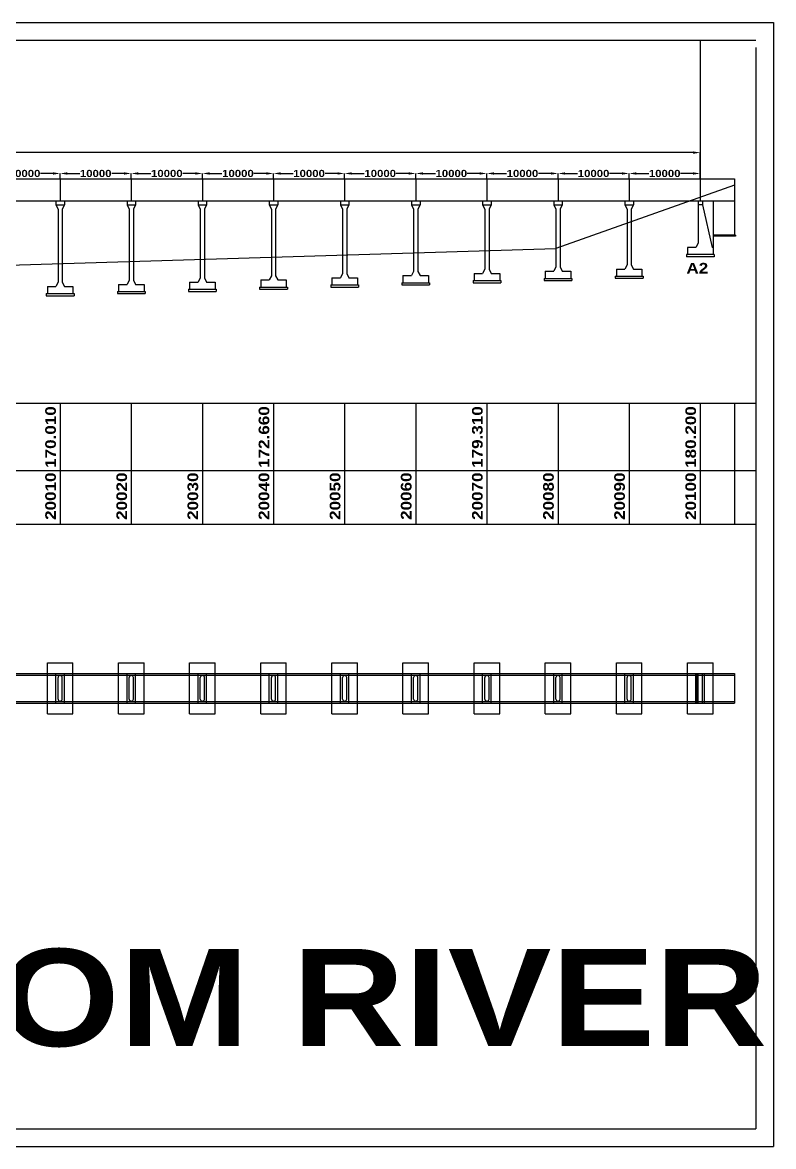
# Model space of a CAD drawing. Header units: millimetres. Extents: x -78649 to 789451, y -132618 to 25389.
# Drawn here: x 683854 to 789451, y -132618 to 25389 of the extents above; entities that cross this region are included whole.
import ezdxf

# ---------------------------------------------------------------- set-up
doc = ezdxf.new("R2010")
doc.units = ezdxf.units.MM
doc.styles.get("Standard").update_dxf_attribs({"font": 'ARIBLK.TTF'})
doc.dimstyles.new('ISO-25', dxfattribs={"dimtxt": 1000, "dimasz": 1000, "dimexe": 1.25, "dimexo": 0.625, "dimtad": 0, "dimtxsty": 'Standard', "dimcen": 75, "dimadec": 0, "dimazin": 0, "dimtfac": 1, "dimtmove": 0, "dimatfit": 2, "dimfxl": 0, "dimarcsym": 0})

# ---------------------------------------------------------------- blocks, each defined once
blk = doc.blocks.new('*D43')
at = {"color": 0, "lineweight": -2}
for p, q in [((679151, 3390), (679151, 4165)), ((680151, 4164), (681906, 4164)), ((688151, 4164), (686395, 4164)), ((689151, 3390), (689151, 4165))]:
    blk.add_line(p, q, dxfattribs=at)
at = {"color": 0}
for points in [[(680151, 4331), (680151, 3998), (679151, 4164)], [(688151, 4331), (688151, 3998), (689151, 4164)]]:
    blk.add_solid(points, dxfattribs=at)
at = {"layer": 'Defpoints', "color": 0}
for p in [(679151, 3389), (689151, 4164), (689151, 3389)]:
    blk.add_point(p, dxfattribs=at)
at = {"color": 0, "insert": (684151, 4164), "char_height": 1000, "attachment_point": 5}
blk.add_mtext('10000', dxfattribs=at)
blk = doc.blocks.new('*D44')
at = {"color": 0, "lineweight": -2}
for p, q in [((689151, 3390), (689151, 4165)), ((690151, 4164), (691906, 4164)), ((698151, 4164), (696395, 4164)), ((699151, 3390), (699151, 4165))]:
    blk.add_line(p, q, dxfattribs=at)
at = {"color": 0}
for points in [[(690151, 4331), (690151, 3998), (689151, 4164)], [(698151, 4331), (698151, 3998), (699151, 4164)]]:
    blk.add_solid(points, dxfattribs=at)
at = {"layer": 'Defpoints', "color": 0}
for p in [(689151, 3389), (699151, 4164), (699151, 3389)]:
    blk.add_point(p, dxfattribs=at)
at = {"color": 0, "insert": (694151, 4164), "char_height": 1000, "attachment_point": 5}
blk.add_mtext('10000', dxfattribs=at)
blk = doc.blocks.new('*D45')
at = {"color": 0, "lineweight": -2}
for p, q in [((699151, 3390), (699151, 4165)), ((700151, 4164), (701906, 4164)), ((708151, 4164), (706395, 4164)), ((709151, 3390), (709151, 4165))]:
    blk.add_line(p, q, dxfattribs=at)
at = {"color": 0}
for points in [[(700151, 4331), (700151, 3998), (699151, 4164)], [(708151, 4331), (708151, 3998), (709151, 4164)]]:
    blk.add_solid(points, dxfattribs=at)
at = {"layer": 'Defpoints', "color": 0}
for p in [(699151, 3389), (709151, 4164), (709151, 3389)]:
    blk.add_point(p, dxfattribs=at)
at = {"color": 0, "insert": (704151, 4164), "char_height": 1000, "attachment_point": 5}
blk.add_mtext('10000', dxfattribs=at)
blk = doc.blocks.new('*D46')
at = {"color": 0, "lineweight": -2}
for p, q in [((709151, 3390), (709151, 4165)), ((710151, 4164), (711906, 4164)), ((718151, 4164), (716395, 4164)), ((719151, 3390), (719151, 4165))]:
    blk.add_line(p, q, dxfattribs=at)
at = {"color": 0}
for points in [[(710151, 4331), (710151, 3998), (709151, 4164)], [(718151, 4331), (718151, 3998), (719151, 4164)]]:
    blk.add_solid(points, dxfattribs=at)
at = {"layer": 'Defpoints', "color": 0}
for p in [(709151, 3389), (719151, 4164), (719151, 3389)]:
    blk.add_point(p, dxfattribs=at)
at = {"color": 0, "insert": (714151, 4164), "char_height": 1000, "attachment_point": 5}
blk.add_mtext('10000', dxfattribs=at)
blk = doc.blocks.new('*D47')
at = {"color": 0, "lineweight": -2}
for p, q in [((719151, 3390), (719151, 4165)), ((720151, 4164), (721906, 4164)), ((728151, 4164), (726395, 4164)), ((729151, 3390), (729151, 4165))]:
    blk.add_line(p, q, dxfattribs=at)
at = {"color": 0}
for points in [[(720151, 4331), (720151, 3998), (719151, 4164)], [(728151, 4331), (728151, 3998), (729151, 4164)]]:
    blk.add_solid(points, dxfattribs=at)
at = {"layer": 'Defpoints', "color": 0}
for p in [(719151, 3389), (729151, 4164), (729151, 3389)]:
    blk.add_point(p, dxfattribs=at)
at = {"color": 0, "insert": (724151, 4164), "char_height": 1000, "attachment_point": 5}
blk.add_mtext('10000', dxfattribs=at)
blk = doc.blocks.new('*D48')
at = {"color": 0, "lineweight": -2}
for p, q in [((729151, 3390), (729151, 4165)), ((730151, 4164), (731906, 4164)), ((738151, 4164), (736395, 4164)), ((739151, 3390), (739151, 4165))]:
    blk.add_line(p, q, dxfattribs=at)
at = {"color": 0}
for points in [[(730151, 4331), (730151, 3998), (729151, 4164)], [(738151, 4331), (738151, 3998), (739151, 4164)]]:
    blk.add_solid(points, dxfattribs=at)
at = {"layer": 'Defpoints', "color": 0}
for p in [(729151, 3389), (739151, 4164), (739151, 3389)]:
    blk.add_point(p, dxfattribs=at)
at = {"color": 0, "insert": (734151, 4164), "char_height": 1000, "attachment_point": 5}
blk.add_mtext('10000', dxfattribs=at)
blk = doc.blocks.new('*D49')
at = {"color": 0, "lineweight": -2}
for p, q in [((739151, 3390), (739151, 4165)), ((740151, 4164), (741906, 4164)), ((748151, 4164), (746395, 4164)), ((749151, 3390), (749151, 4165))]:
    blk.add_line(p, q, dxfattribs=at)
at = {"color": 0}
for points in [[(740151, 4331), (740151, 3998), (739151, 4164)], [(748151, 4331), (748151, 3998), (749151, 4164)]]:
    blk.add_solid(points, dxfattribs=at)
at = {"layer": 'Defpoints', "color": 0}
for p in [(739151, 3389), (749151, 4164), (749151, 3389)]:
    blk.add_point(p, dxfattribs=at)
at = {"color": 0, "insert": (744151, 4164), "char_height": 1000, "attachment_point": 5}
blk.add_mtext('10000', dxfattribs=at)
blk = doc.blocks.new('*D50')
at = {"color": 0, "lineweight": -2}
for p, q in [((749151, 3390), (749151, 4165)), ((750151, 4164), (751906, 4164)), ((758151, 4164), (756395, 4164)), ((759151, 3390), (759151, 4165))]:
    blk.add_line(p, q, dxfattribs=at)
at = {"color": 0}
for points in [[(750151, 4331), (750151, 3998), (749151, 4164)], [(758151, 4331), (758151, 3998), (759151, 4164)]]:
    blk.add_solid(points, dxfattribs=at)
at = {"layer": 'Defpoints', "color": 0}
for p in [(749151, 3389), (759151, 4164), (759151, 3389)]:
    blk.add_point(p, dxfattribs=at)
at = {"color": 0, "insert": (754151, 4164), "char_height": 1000, "attachment_point": 5}
blk.add_mtext('10000', dxfattribs=at)
blk = doc.blocks.new('*D51')
at = {"color": 0, "lineweight": -2}
for p, q in [((759151, 3390), (759151, 4165)), ((760151, 4164), (761906, 4164)), ((768151, 4164), (766395, 4164)), ((769151, 3390), (769151, 4165))]:
    blk.add_line(p, q, dxfattribs=at)
at = {"color": 0}
for points in [[(760151, 4331), (760151, 3998), (759151, 4164)], [(768151, 4331), (768151, 3998), (769151, 4164)]]:
    blk.add_solid(points, dxfattribs=at)
at = {"layer": 'Defpoints', "color": 0}
for p in [(759151, 3389), (769151, 4164), (769151, 3389)]:
    blk.add_point(p, dxfattribs=at)
at = {"color": 0, "insert": (764151, 4164), "char_height": 1000, "attachment_point": 5}
blk.add_mtext('10000', dxfattribs=at)
blk = doc.blocks.new('*D52')
at = {"color": 0, "lineweight": -2}
for p, q in [((769151, 3390), (769151, 4165)), ((770151, 4164), (771906, 4164)), ((778151, 4164), (776395, 4164)), ((779151, 3390), (779151, 4165))]:
    blk.add_line(p, q, dxfattribs=at)
at = {"color": 0}
for points in [[(770151, 4331), (770151, 3998), (769151, 4164)], [(778151, 4331), (778151, 3998), (779151, 4164)]]:
    blk.add_solid(points, dxfattribs=at)
at = {"layer": 'Defpoints', "color": 0}
for p in [(769151, 3389), (779151, 4164), (779151, 3389)]:
    blk.add_point(p, dxfattribs=at)
at = {"color": 0, "insert": (774151, 4164), "char_height": 1000, "attachment_point": 5}
blk.add_mtext('10000', dxfattribs=at)
blk = doc.blocks.new('*D85')
at = {"color": 0, "lineweight": -2}
for p, q in [((-40849, 3390), (-40849, 7097)), ((-39849, 7096), (356463, 7096)), ((778151, 7096), (381839, 7096)), ((779151, 4166), (779151, 7097))]:
    blk.add_line(p, q, dxfattribs=at)
at = {"color": 0}
for points in [[(-39849, 7263), (-39849, 6929), (-40849, 7096)], [(778151, 7263), (778151, 6929), (779151, 7096)]]:
    blk.add_solid(points, dxfattribs=at)
at = {"layer": 'Defpoints', "color": 0}
for p in [(779151, 7096), (-40849, 3390), (779151, 4165)]:
    blk.add_point(p, dxfattribs=at)
at = {"color": 0, "insert": (369151, 7096), "char_height": 1000, "attachment_point": 5}
blk.add_mtext('82 SPANS OF 10 M EACH = 820 M', dxfattribs=at)

msp = doc.modelspace()

# ---------------------------------------------------------------- linework, layer by layer
for p, q in [((-78649.128, 25389.045), (789450.872, 25389.045)), ((789450.872, 25389.045), (789450.872, -132617.936)), ((-76149.128, 22889.045), (786950.872, 22889.045)), ((779150.872, 22889.045), (779150.872, 339.045)), ((786950.872, 21889.045), (786950.872, -130117.936)), ((399150.872, 3389.045), (783950.872, 3389.045)), ((686600.872, 3389.045), (691700.872, 3389.045)), ((689150.872, 3389.045), (689150.872, 339.045)), ((696600.872, 3389.045), (701700.872, 3389.045)), ((699150.872, 3389.045), (699150.872, 339.045)), ((706600.872, 3389.045), (711700.872, 3389.045)), ((709150.872, 3389.045), (709150.872, 339.045)), ((716600.872, 3389.045), (721700.872, 3389.045)), ((719150.872, 3389.045), (719150.872, 339.045)), ((726600.872, 3389.045), (731700.872, 3389.045)), ((729150.872, 3389.045), (729150.872, 339.045)), ((736600.872, 3389.045), (741700.872, 3389.045)), ((739150.872, 3389.045), (739150.872, 339.045)), ((746600.872, 3389.045), (751700.872, 3389.045)), ((749150.872, 3389.045), (749150.872, 339.045)), ((756600.872, 3389.045), (761700.872, 3389.045)), ((759150.872, 3389.045), (759150.872, 339.045)), ((766600.872, 3389.045), (771700.872, 3389.045)), ((769150.872, 3389.045), (769150.872, 339.045)), ((776600.872, 3389.045), (781700.872, 3389.045)), ((783950.872, 3389.045), (783950.872, -4510.955)), ((783950.872, 2542.727), (758850.872, -6380.955)), ((399150.872, 339.045), (783950.872, 339.045)), ((686600.872, 339.045), (691700.872, 339.045)), ((688550.872, 339.045), (688550.872, -260.955)), ((689750.872, 339.045), (689750.872, -260.955)), ((696600.872, 339.045), (701700.872, 339.045)), ((698550.872, 339.045), (698550.872, -260.955)), ((699750.872, 339.045), (699750.872, -260.955)), ((706600.872, 339.045), (711700.872, 339.045)), ((708550.872, 339.045), (708550.872, -260.955)), ((709750.872, 339.045), (709750.872, -260.955)), ((716600.872, 339.045), (721700.872, 339.045)), ((718550.872, 339.045), (718550.872, -260.955)), ((719750.872, 339.045), (719750.872, -260.955)), ((726600.872, 339.045), (731700.872, 339.045)), ((728550.872, 339.045), (728550.872, -260.955)), ((729750.872, 339.045), (729750.872, -260.955)), ((736600.872, 339.045), (741700.872, 339.045)), ((738550.872, 339.045), (738550.872, -260.955)), ((739750.872, 339.045), (739750.872, -260.955)), ((746600.872, 339.045), (751700.872, 339.045)), ((748550.872, 339.045), (748550.872, -260.955)), ((749750.872, 339.045), (749750.872, -260.955)), ((756600.872, 339.045), (761700.872, 339.045)), ((758550.872, 339.045), (758550.872, -260.955)), ((759750.872, 339.045), (759750.872, -260.955)), ((766600.872, 339.045), (771700.872, 339.045)), ((768550.872, 339.045), (768550.872, -260.955)), ((769750.872, 339.045), (769750.872, -260.955)), ((776600.872, 339.045), (781700.872, 339.045)), ((778850.872, 339.045), (778850.872, -5632.633)), ((779450.872, 339.045), (779450.872, -260.955)), ((780950.872, 339.045), (780950.872, -7232.633)), ((688550.872, -260.955), (689750.872, -260.955)), ((688550.872, -260.955), (688850.872, -860.955)), ((688850.872, -860.955), (688850.872, -11131.727)), ((689750.872, -260.955), (689450.872, -860.955)), ((689450.872, -860.955), (689450.872, -11131.727)), ((698550.872, -260.955), (699750.872, -260.955)), ((698550.872, -260.955), (698850.872, -860.955)), ((698850.872, -860.955), (698850.872, -10824.649)), ((699750.872, -260.955), (699450.872, -860.955)), ((699450.872, -860.955), (699450.872, -10824.649)), ((708550.872, -260.955), (709750.872, -260.955)), ((708550.872, -260.955), (708850.872, -860.955)), ((708850.872, -860.955), (708850.872, -10517.571)), ((709750.872, -260.955), (709450.872, -860.955)), ((709450.872, -860.955), (709450.872, -10517.571)), ((718550.872, -260.955), (719750.872, -260.955)), ((718550.872, -260.955), (718850.872, -860.955)), ((718850.872, -860.955), (718850.872, -10210.493)), ((719750.872, -260.955), (719450.872, -860.955)), ((719450.872, -860.955), (719450.872, -10210.493)), ((728550.872, -260.955), (729750.872, -260.955)), ((728550.872, -260.955), (728850.872, -860.955)), ((728850.872, -860.955), (728850.872, -9903.415)), ((729750.872, -260.955), (729450.872, -860.955)), ((729450.872, -860.955), (729450.872, -9903.415)), ((738550.872, -260.955), (739750.872, -260.955)), ((738550.872, -260.955), (738850.872, -860.955)), ((738850.872, -860.955), (738850.872, -9596.337)), ((739750.872, -260.955), (739450.872, -860.955)), ((739450.872, -860.955), (739450.872, -9596.337)), ((748550.872, -260.955), (749750.872, -260.955)), ((748550.872, -260.955), (748850.872, -860.955)), ((748850.872, -860.955), (748850.872, -9289.259)), ((749750.872, -260.955), (749450.872, -860.955)), ((749450.872, -860.955), (749450.872, -9289.259)), ((758550.872, -260.955), (759750.872, -260.955)), ((758550.872, -260.955), (758850.872, -860.955)), ((758850.872, -860.955), (758850.872, -8982.181)), ((759750.872, -260.955), (759450.872, -860.955)), ((759450.872, -860.955), (759450.872, -8982.181)), ((768550.872, -260.955), (769750.872, -260.955)), ((768550.872, -260.955), (768850.872, -860.955)), ((768850.872, -860.955), (768850.872, -8675.102)), ((769750.872, -260.955), (769450.872, -860.955)), ((769450.872, -860.955), (769450.872, -8675.102)), ((779450.872, -260.955), (778850.872, -260.955)), ((779450.872, -260.955), (780800.872, -6232.633)), ((784100.872, -4510.955), (780950.872, -4510.955)), ((784100.872, -4660.955), (780950.872, -4660.955)), ((784100.872, -4510.955), (784100.872, -4660.955)), ((777350.872, -6232.633), (777350.872, -7232.633)), ((778550.872, -6232.633), (777350.872, -6232.633)), ((778850.872, -5632.633), (778550.872, -6232.633)), ((780950.872, -6232.633), (780800.872, -6232.633)), ((621100.872, -10610.955), (758850.872, -6380.955)), ((781100.872, -7232.633), (777200.872, -7232.633)), ((777200.872, -7232.633), (777200.872, -7532.633)), ((781100.872, -7532.633), (777200.872, -7532.633)), ((781100.872, -7232.633), (781100.872, -7532.633)), ((748850.872, -9289.259), (748550.872, -9889.259)), ((749450.872, -9289.259), (749750.872, -9889.259)), ((758850.872, -8982.181), (758550.872, -9582.181)), ((759450.872, -8982.181), (759750.872, -9582.181)), ((767350.872, -9275.102), (767350.872, -10275.102)), ((767350.872, -9275.102), (768550.872, -9275.102)), ((768850.872, -8675.102), (768550.872, -9275.102)), ((769450.872, -8675.102), (769750.872, -9275.102)), ((769750.872, -9275.102), (770950.872, -9275.102)), ((770950.872, -9275.102), (770950.872, -10275.102)), ((698850.872, -10824.649), (698550.872, -11424.649)), ((698850.872, -10824.649), (698550.872, -11424.649)), ((699450.872, -10824.649), (699750.872, -11424.649)), ((699450.872, -10824.649), (699750.872, -11424.649)), ((708850.872, -10517.571), (708550.872, -11117.571)), ((709450.872, -10517.571), (709750.872, -11117.571)), ((717350.872, -10810.493), (717350.872, -11810.493)), ((717350.872, -10810.493), (718550.872, -10810.493)), ((718850.872, -10210.493), (718550.872, -10810.493)), ((719450.872, -10210.493), (719750.872, -10810.493)), ((719750.872, -10810.493), (720950.872, -10810.493)), ((720950.872, -10810.493), (720950.872, -11810.493)), ((727350.872, -10503.415), (727350.872, -11503.415)), ((727350.872, -10503.415), (728550.872, -10503.415)), ((728850.872, -9903.415), (728550.872, -10503.415)), ((729450.872, -9903.415), (729750.872, -10503.415)), ((729750.872, -10503.415), (730950.872, -10503.415)), ((730950.872, -10503.415), (730950.872, -11503.415)), ((737350.872, -10196.337), (737350.872, -11196.337)), ((737350.872, -10196.337), (738550.872, -10196.337)), ((738850.872, -9596.337), (738550.872, -10196.337)), ((739450.872, -9596.337), (739750.872, -10196.337)), ((739750.872, -10196.337), (740950.872, -10196.337)), ((740950.872, -10196.337), (740950.872, -11196.337)), ((747200.872, -10889.259), (747200.872, -11189.259)), ((747200.872, -10889.259), (751100.872, -10889.259)), ((747350.872, -9889.259), (747350.872, -10889.259)), ((747350.872, -9889.259), (748550.872, -9889.259)), ((749750.872, -9889.259), (750950.872, -9889.259)), ((750950.872, -9889.259), (750950.872, -10889.259)), ((751100.872, -10889.259), (751100.872, -11189.259)), ((757200.872, -10582.181), (761100.872, -10582.181)), ((757200.872, -10582.181), (757200.872, -10882.181)), ((757200.872, -10882.181), (761100.872, -10882.181)), ((757350.872, -9582.181), (757350.872, -10582.181)), ((757350.872, -9582.181), (758550.872, -9582.181)), ((759750.872, -9582.181), (760950.872, -9582.181)), ((760950.872, -9582.181), (760950.872, -10582.181)), ((761100.872, -10582.181), (761100.872, -10882.181)), ((767200.872, -10275.102), (771100.872, -10275.102)), ((767200.872, -10275.102), (767200.872, -10575.102)), ((767200.872, -10575.102), (771100.872, -10575.102)), ((771100.872, -10275.102), (771100.872, -10575.102)), ((687350.872, -11731.727), (688550.872, -11731.727)), ((687350.872, -11731.727), (687350.872, -12731.727)), ((688850.872, -11131.727), (688550.872, -11731.727)), ((689450.872, -11131.727), (689750.872, -11731.727)), ((689750.872, -11731.727), (690950.872, -11731.727)), ((690950.872, -11731.727), (690950.872, -12731.727)), ((697200.872, -12424.649), (701100.872, -12424.649)), ((697200.872, -12424.649), (697200.872, -12724.649)), ((697200.872, -12424.649), (701100.872, -12424.649)), ((697200.872, -12424.649), (697200.872, -12724.649)), ((697350.872, -11424.649), (697350.872, -12424.649)), ((697350.872, -11424.649), (698550.872, -11424.649)), ((697350.872, -11424.649), (697350.872, -12424.649)), ((697350.872, -11424.649), (698550.872, -11424.649)), ((699750.872, -11424.649), (700950.872, -11424.649)), ((699750.872, -11424.649), (700950.872, -11424.649)), ((700950.872, -11424.649), (700950.872, -12424.649)), ((700950.872, -11424.649), (700950.872, -12424.649)), ((701100.872, -12424.649), (701100.872, -12724.649)), ((701100.872, -12424.649), (701100.872, -12724.649)), ((707200.872, -12117.571), (707200.872, -12417.571)), ((707200.872, -12117.571), (711100.872, -12117.571)), ((707200.872, -12417.571), (711100.872, -12417.571)), ((707350.872, -11117.571), (707350.872, -12117.571)), ((707350.872, -11117.571), (708550.872, -11117.571)), ((709750.872, -11117.571), (710950.872, -11117.571)), ((710950.872, -11117.571), (710950.872, -12117.571)), ((711100.872, -12117.571), (711100.872, -12417.571)), ((717200.872, -11810.493), (717200.872, -12110.493)), ((717200.872, -11810.493), (721100.872, -11810.493)), ((717200.872, -12110.493), (721100.872, -12110.493)), ((721100.872, -11810.493), (721100.872, -12110.493)), ((727200.872, -11503.415), (731100.872, -11503.415)), ((727200.872, -11503.415), (727200.872, -11803.415)), ((727200.872, -11803.415), (731100.872, -11803.415)), ((731100.872, -11503.415), (731100.872, -11803.415)), ((737200.872, -11196.337), (741100.872, -11196.337)), ((737200.872, -11196.337), (737200.872, -11496.337)), ((737200.872, -11496.337), (741100.872, -11496.337)), ((741100.872, -11196.337), (741100.872, -11496.337)), ((747200.872, -11189.259), (751100.872, -11189.259)), ((687200.872, -12731.727), (691100.872, -12731.727)), ((687200.872, -12731.727), (687200.872, -13031.727)), ((687200.872, -13031.727), (691100.872, -13031.727)), ((691100.872, -12731.727), (691100.872, -13031.727)), ((697200.872, -12724.649), (701100.872, -12724.649)), ((697200.872, -12724.649), (701100.872, -12724.649)), ((-76149.128, -28110.955), (786950.872, -28110.955)), ((689150.872, -28110.955), (689150.872, -45110.955)), ((699150.872, -28110.955), (699150.872, -45110.955)), ((709150.872, -28110.955), (709150.872, -45110.955)), ((719150.872, -28110.955), (719150.872, -45110.955)), ((729150.872, -28110.955), (729150.872, -45110.955)), ((739150.872, -28110.955), (739150.872, -45110.955)), ((749150.872, -28110.955), (749150.872, -45110.955)), ((759150.872, -28110.955), (759150.872, -45110.955)), ((769150.872, -28110.955), (769150.872, -45110.955)), ((779150.872, -28110.955), (779150.872, -45110.955)), ((783950.872, -28110.955), (783950.872, -45110.955)), ((-76149.128, -37610.955), (786950.872, -37610.955)), ((-76149.128, -45110.955), (786950.872, -45110.955)), ((687350.872, -71810.955), (687350.872, -64610.955)), ((687350.872, -64610.955), (690950.872, -64610.955)), ((690950.872, -71810.955), (690950.872, -64610.955)), ((697350.872, -71810.955), (697350.872, -64610.955)), ((697350.872, -64610.955), (700950.872, -64610.955)), ((700950.872, -71810.955), (700950.872, -64610.955)), ((707350.872, -71810.955), (707350.872, -64610.955)), ((707350.872, -64610.955), (710950.872, -64610.955)), ((710950.872, -71810.955), (710950.872, -64610.955)), ((717350.872, -71810.955), (717350.872, -64610.955)), ((717350.872, -64610.955), (720950.872, -64610.955)), ((720950.872, -71810.955), (720950.872, -64610.955)), ((727350.872, -71810.955), (727350.872, -64610.955)), ((727350.872, -64610.955), (730950.872, -64610.955)), ((730950.872, -71810.955), (730950.872, -64610.955)), ((737350.872, -71810.955), (737350.872, -64610.955)), ((737350.872, -64610.955), (740950.872, -64610.955)), ((740950.872, -71810.955), (740950.872, -64610.955)), ((747350.872, -71810.955), (747350.872, -64610.955)), ((747350.872, -64610.955), (750950.872, -64610.955)), ((750950.872, -71810.955), (750950.872, -64610.955)), ((757350.872, -71810.955), (757350.872, -64610.955)), ((757350.872, -64610.955), (760950.872, -64610.955)), ((760950.872, -71810.955), (760950.872, -64610.955)), ((767350.872, -71810.955), (767350.872, -64610.955)), ((767350.872, -64610.955), (770950.872, -64610.955)), ((770950.872, -71810.955), (770950.872, -64610.955)), ((777350.872, -71810.955), (777350.872, -64610.955)), ((777350.872, -64610.955), (780950.872, -64610.955)), ((780950.872, -71810.955), (780950.872, -64610.955)), ((677350.872, -66110.955), (690950.872, -66110.955)), ((677350.872, -66360.955), (690950.872, -66360.955)), ((687350.872, -66110.955), (700950.872, -66110.955)), ((687350.872, -66360.955), (700950.872, -66360.955)), ((688550.872, -70310.955), (688550.872, -66110.955)), ((688550.872, -66110.955), (689750.872, -66110.955)), ((689750.872, -70310.955), (689750.872, -66110.955)), ((697350.872, -66110.955), (710950.872, -66110.955)), ((697350.872, -66360.955), (710950.872, -66360.955)), ((698550.872, -70310.955), (698550.872, -66110.955)), ((698550.872, -66110.955), (699750.872, -66110.955)), ((699750.872, -70310.955), (699750.872, -66110.955)), ((707350.872, -66110.955), (720950.872, -66110.955)), ((707350.872, -66360.955), (720950.872, -66360.955)), ((708550.872, -70310.955), (708550.872, -66110.955)), ((708550.872, -66110.955), (709750.872, -66110.955)), ((709750.872, -70310.955), (709750.872, -66110.955)), ((717350.872, -66110.955), (730950.872, -66110.955)), ((717350.872, -66360.955), (730950.872, -66360.955)), ((718550.872, -70310.955), (718550.872, -66110.955)), ((718550.872, -66110.955), (719750.872, -66110.955)), ((719750.872, -70310.955), (719750.872, -66110.955)), ((727350.872, -66110.955), (740950.872, -66110.955)), ((727350.872, -66360.955), (740950.872, -66360.955)), ((728550.872, -70310.955), (728550.872, -66110.955)), ((728550.872, -66110.955), (729750.872, -66110.955)), ((729750.872, -70310.955), (729750.872, -66110.955)), ((737350.872, -66110.955), (750950.872, -66110.955)), ((737350.872, -66360.955), (750950.872, -66360.955)), ((738550.872, -70310.955), (738550.872, -66110.955)), ((738550.872, -66110.955), (739750.872, -66110.955)), ((739750.872, -70310.955), (739750.872, -66110.955)), ((747350.872, -66110.955), (760950.872, -66110.955)), ((747350.872, -66360.955), (760950.872, -66360.955)), ((748550.872, -70310.955), (748550.872, -66110.955)), ((748550.872, -66110.955), (749750.872, -66110.955)), ((749750.872, -70310.955), (749750.872, -66110.955)), ((757350.872, -66110.955), (770950.872, -66110.955)), ((757350.872, -66360.955), (770950.872, -66360.955)), ((758550.872, -70310.955), (758550.872, -66110.955)), ((758550.872, -66110.955), (759750.872, -66110.955)), ((759750.872, -70310.955), (759750.872, -66110.955)), ((767350.872, -66110.955), (780950.872, -66110.955)), ((767350.872, -66360.955), (780950.872, -66360.955)), ((768550.872, -70310.955), (768550.872, -66110.955)), ((768550.872, -66110.955), (769750.872, -66110.955)), ((769750.872, -70310.955), (769750.872, -66110.955)), ((777350.872, -66110.955), (783950.872, -66110.955)), ((777350.872, -66360.955), (783950.872, -66360.955)), ((778550.872, -70310.955), (778550.872, -66110.955)), ((778550.872, -66110.955), (779750.872, -66110.955)), ((778650.872, -70310.955), (778650.872, -66110.955)), ((778750.872, -70310.955), (778750.872, -66110.955)), ((778850.872, -70310.955), (778850.872, -66110.955)), ((779450.872, -70310.955), (779450.872, -66110.955)), ((779750.872, -70310.955), (779750.872, -66110.955)), ((783950.872, -66110.955), (783950.872, -70310.955)), ((688850.872, -69710.955), (688850.872, -66710.955)), ((689450.872, -69710.955), (689450.872, -66710.955)), ((698850.872, -69710.955), (698850.872, -66710.955)), ((699450.872, -69710.955), (699450.872, -66710.955)), ((708850.872, -69710.955), (708850.872, -66710.955)), ((709450.872, -69710.955), (709450.872, -66710.955)), ((718850.872, -69710.955), (718850.872, -66710.955)), ((719450.872, -69710.955), (719450.872, -66710.955)), ((728850.872, -69710.955), (728850.872, -66710.955)), ((729450.872, -69710.955), (729450.872, -66710.955)), ((738850.872, -69710.955), (738850.872, -66710.955)), ((739450.872, -69710.955), (739450.872, -66710.955)), ((748850.872, -69710.955), (748850.872, -66710.955)), ((749450.872, -69710.955), (749450.872, -66710.955)), ((758850.872, -69710.955), (758850.872, -66710.955)), ((759450.872, -69710.955), (759450.872, -66710.955)), ((768850.872, -69710.955), (768850.872, -66710.955)), ((769450.872, -69710.955), (769450.872, -66710.955)), ((778850.872, -69710.955), (778850.872, -66710.955)), ((779450.872, -69710.955), (779450.872, -66710.955)), ((677350.872, -70060.955), (690950.872, -70060.955)), ((677350.872, -70310.955), (690950.872, -70310.955)), ((687350.872, -70060.955), (700950.872, -70060.955)), ((687350.872, -70310.955), (700950.872, -70310.955)), ((688550.872, -70310.955), (689750.872, -70310.955)), ((697350.872, -70060.955), (710950.872, -70060.955)), ((697350.872, -70310.955), (710950.872, -70310.955)), ((698550.872, -70310.955), (699750.872, -70310.955)), ((707350.872, -70060.955), (720950.872, -70060.955)), ((707350.872, -70310.955), (720950.872, -70310.955)), ((708550.872, -70310.955), (709750.872, -70310.955)), ((717350.872, -70060.955), (730950.872, -70060.955)), ((717350.872, -70310.955), (730950.872, -70310.955)), ((718550.872, -70310.955), (719750.872, -70310.955)), ((727350.872, -70060.955), (740950.872, -70060.955)), ((727350.872, -70310.955), (740950.872, -70310.955)), ((728550.872, -70310.955), (729750.872, -70310.955)), ((737350.872, -70060.955), (750950.872, -70060.955)), ((737350.872, -70310.955), (750950.872, -70310.955)), ((738550.872, -70310.955), (739750.872, -70310.955)), ((747350.872, -70060.955), (760950.872, -70060.955)), ((747350.872, -70310.955), (760950.872, -70310.955)), ((748550.872, -70310.955), (749750.872, -70310.955)), ((757350.872, -70060.955), (770950.872, -70060.955)), ((757350.872, -70310.955), (770950.872, -70310.955)), ((758550.872, -70310.955), (759750.872, -70310.955)), ((767350.872, -70060.955), (780950.872, -70060.955)), ((767350.872, -70310.955), (780950.872, -70310.955)), ((768550.872, -70310.955), (769750.872, -70310.955)), ((777350.872, -70060.955), (783950.872, -70060.955)), ((777350.872, -70310.955), (783950.872, -70310.955)), ((778550.872, -70310.955), (779750.872, -70310.955)), ((687350.872, -71810.955), (690950.872, -71810.955)), ((697350.872, -71810.955), (700950.872, -71810.955)), ((707350.872, -71810.955), (710950.872, -71810.955)), ((717350.872, -71810.955), (720950.872, -71810.955)), ((727350.872, -71810.955), (730950.872, -71810.955)), ((737350.872, -71810.955), (740950.872, -71810.955)), ((747350.872, -71810.955), (750950.872, -71810.955)), ((757350.872, -71810.955), (760950.872, -71810.955)), ((767350.872, -71810.955), (770950.872, -71810.955)), ((777350.872, -71810.955), (780950.872, -71810.955)), ((-76149.128, -130117.936), (786950.872, -130117.936)), ((-78649.128, -132617.936), (789450.872, -132617.936))]:
    msp.add_line(p, q)
for centre, start, end in [((689150.872, -66710.955), 0, 180), ((699150.872, -66710.955), 0, 180), ((709150.872, -66710.955), 0, 180), ((719150.872, -66710.955), 0, 180), ((729150.872, -66710.955), 0, 180), ((739150.872, -66710.955), 0, 180), ((749150.872, -66710.955), 0, 180), ((759150.872, -66710.955), 0, 180), ((769150.872, -66710.955), 0, 180), ((689150.872, -69710.955), 180, 0), ((699150.872, -69710.955), 180, 0), ((709150.872, -69710.955), 180, 0), ((719150.872, -69710.955), 180, 0), ((729150.872, -69710.955), 180, 0), ((739150.872, -69710.955), 180, 0), ((749150.872, -69710.955), 180, 0), ((759150.872, -69710.955), 180, 0), ((769150.872, -69710.955), 180, 0)]:
    msp.add_arc(centre, 300, start, end)

# ---------------------------------------------------------------- texts
at = {"attachment_point": 1}
for s, insert, char_height, width in [('A2', (777200.872, -8402.076), 1500, 4647.0291), ('GENERAL ARRANGEMENT DRAWING OF AQUEDUCT ACROSS SOM RIVER', (-4263.353, -104840.387), 13668.75, 5075668.1362)]:
    msp.add_mtext(s, dxfattribs=dict(at, insert=insert, char_height=char_height, width=width))
at = {"char_height": 1500, "attachment_point": 1, "rotation": 90}
for s, insert in [('170.010', (687054.849, -37224.482)), ('172.660', (717054.849, -37224.482)), ('179.310', (747054.849, -37224.482)), ('180.200', (777054.849, -37224.482)), ('20010', (687054.849, -44537.874)), ('20020', (697054.849, -44537.874)), ('20030', (707054.849, -44537.874)), ('20040', (717054.849, -44537.874)), ('20050', (727054.849, -44537.874)), ('20060', (737054.849, -44537.874)), ('20070', (747054.849, -44537.874)), ('20080', (757054.849, -44537.874)), ('20090', (767054.849, -44537.874)), ('20100', (777054.849, -44537.874))]:
    msp.add_mtext(s, dxfattribs=dict(at, insert=insert))

# ---------------------------------------------------------------- dimensions: what is measured, and where the dimension line sits
dim = msp.add_linear_dim(base=(779150.872, 7095.912), p1=(-40849.128, 3389.67), p2=(779150.872, 4165.462), text='82 SPANS OF 10 M EACH = 820 M', dimstyle='ISO-25')
dim.commit()
dim.dimension.update_dxf_attribs({"geometry": '*D85', "text_midpoint": (369150.872, 7095.912)})
for base, p1, p2, picture, middle in [((689150.872, 4164.212), (679150.872, 3389.045), (689150.872, 3389.045), '*D43', (684150.872, 4164.212)), ((699150.872, 4164.212), (689150.872, 3389.045), (699150.872, 3389.045), '*D44', (694150.872, 4164.212)), ((709150.872, 4164.212), (699150.872, 3389.045), (709150.872, 3389.045), '*D45', (704150.872, 4164.212)), ((719150.872, 4164.212), (709150.872, 3389.045), (719150.872, 3389.045), '*D46', (714150.872, 4164.212)), ((729150.872, 4164.212), (719150.872, 3389.045), (729150.872, 3389.045), '*D47', (724150.872, 4164.212)), ((739150.872, 4164.212), (729150.872, 3389.045), (739150.872, 3389.045), '*D48', (734150.872, 4164.212)), ((749150.872, 4164.212), (739150.872, 3389.045), (749150.872, 3389.045), '*D49', (744150.872, 4164.212)), ((759150.872, 4164.212), (749150.872, 3389.045), (759150.872, 3389.045), '*D50', (754150.872, 4164.212)), ((769150.872, 4164.212), (759150.872, 3389.045), (769150.872, 3389.045), '*D51', (764150.872, 4164.212)), ((779150.872, 4164.212), (769150.872, 3389.045), (779150.872, 3389.045), '*D52', (774150.872, 4164.212))]:
    dim = msp.add_linear_dim(base=base, p1=p1, p2=p2, dimstyle='ISO-25')
    dim.commit()
    dim.dimension.update_dxf_attribs({"geometry": picture, "text_midpoint": middle})

doc.saveas('drawing.dxf')
